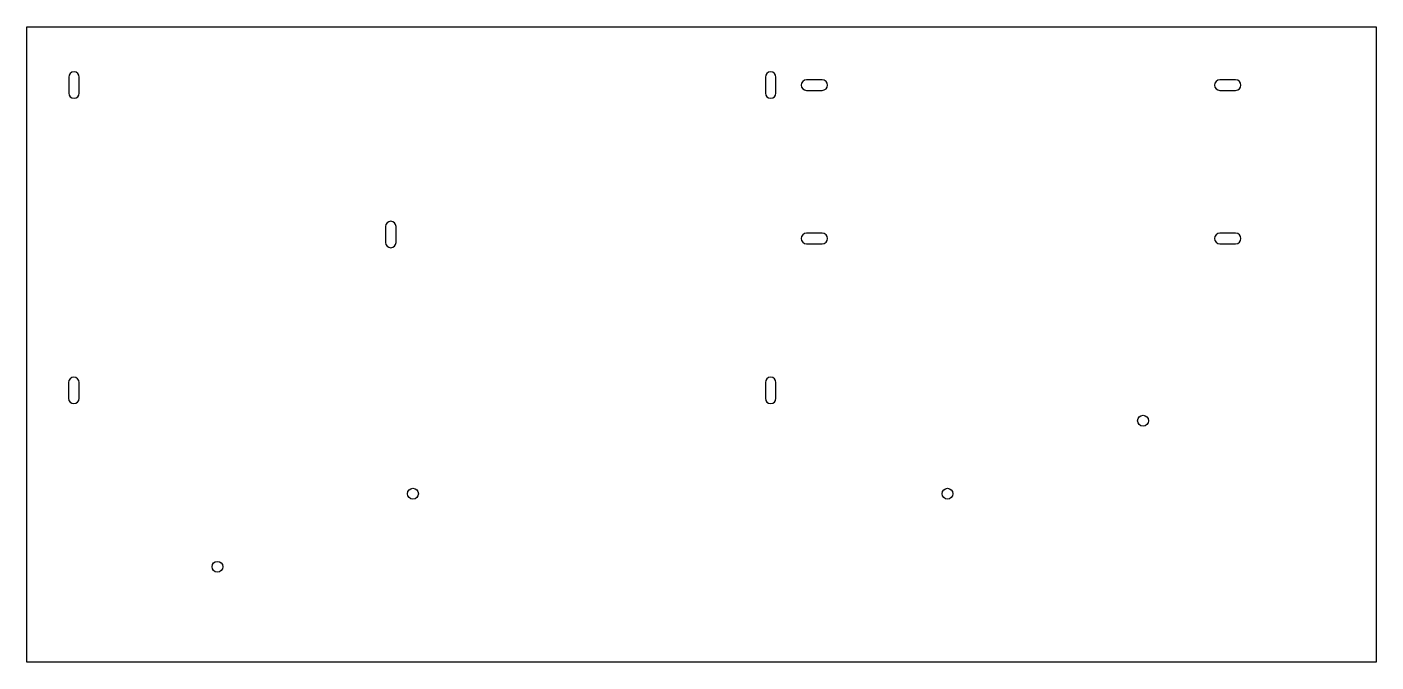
# Model space of a CAD drawing. Header units: millimetres. Extents: x 0 to 425, y 0 to 200.
import ezdxf

# ---------------------------------------------------------------- set-up
doc = ezdxf.new("R2010")
doc.units = ezdxf.units.MM
doc.layers.add('Sketch', color=7, linetype='CONTINUOUS')

msp = doc.modelspace()

# ---------------------------------------------------------------- linework, layer by layer
at = {"layer": 'Sketch'}
for p, q in [((0, 0), (0, 200)), ((0, 200), (425, 200)), ((425, 200), (425, 0)), ((13.16, 184.2), (13.16, 179.2)), ((16.48, 179.2), (16.48, 184.2)), ((232.63, 184.2), (232.63, 179.2)), ((235.95, 179.2), (235.95, 184.2)), ((250.55, 183.36), (245.55, 183.36)), ((380.77, 183.36), (375.77, 183.36)), ((245.55, 180.04), (250.55, 180.04)), ((375.77, 180.04), (380.77, 180.04)), ((112.95, 137.15), (112.95, 132.15)), ((116.27, 132.15), (116.27, 137.15)), ((250.55, 135.04), (245.55, 135.04)), ((380.77, 135.04), (375.77, 135.04)), ((245.55, 131.72), (250.55, 131.72)), ((375.77, 131.72), (380.77, 131.72)), ((13.1, 88.05), (13.1, 83.05)), ((16.42, 83.05), (16.42, 88.05)), ((232.63, 88.05), (232.63, 83.05)), ((235.95, 83.05), (235.95, 88.05)), ((425, 0), (0, 0))]:
    msp.add_line(p, q, dxfattribs=at)
for centre in [(351.6, 76), (121.6, 53), (290, 53), (60, 30)]:
    msp.add_circle(centre, 1.7, dxfattribs=at)
for centre, start, end in [((14.82, 184.2), 0, 180), ((234.29, 184.2), 0, 180), ((245.55, 181.7), 90, -90), ((250.55, 181.7), -90, 90), ((375.77, 181.7), 90, -90), ((380.77, 181.7), -90, 90), ((14.82, 179.2), 180, 0), ((234.29, 179.2), 180, 0), ((114.61, 137.15), 0, 180), ((114.61, 132.15), 180, 0), ((245.55, 133.38), 90, -90), ((250.55, 133.38), -90, 90), ((375.77, 133.38), 90, -90), ((380.77, 133.38), -90, 90), ((14.76, 88.05), 0, 180), ((234.29, 88.05), 0, 180), ((14.76, 83.05), 180, 0), ((234.29, 83.05), 180, 0)]:
    msp.add_arc(centre, 1.66, start, end, dxfattribs=at)

doc.saveas('drawing.dxf')
